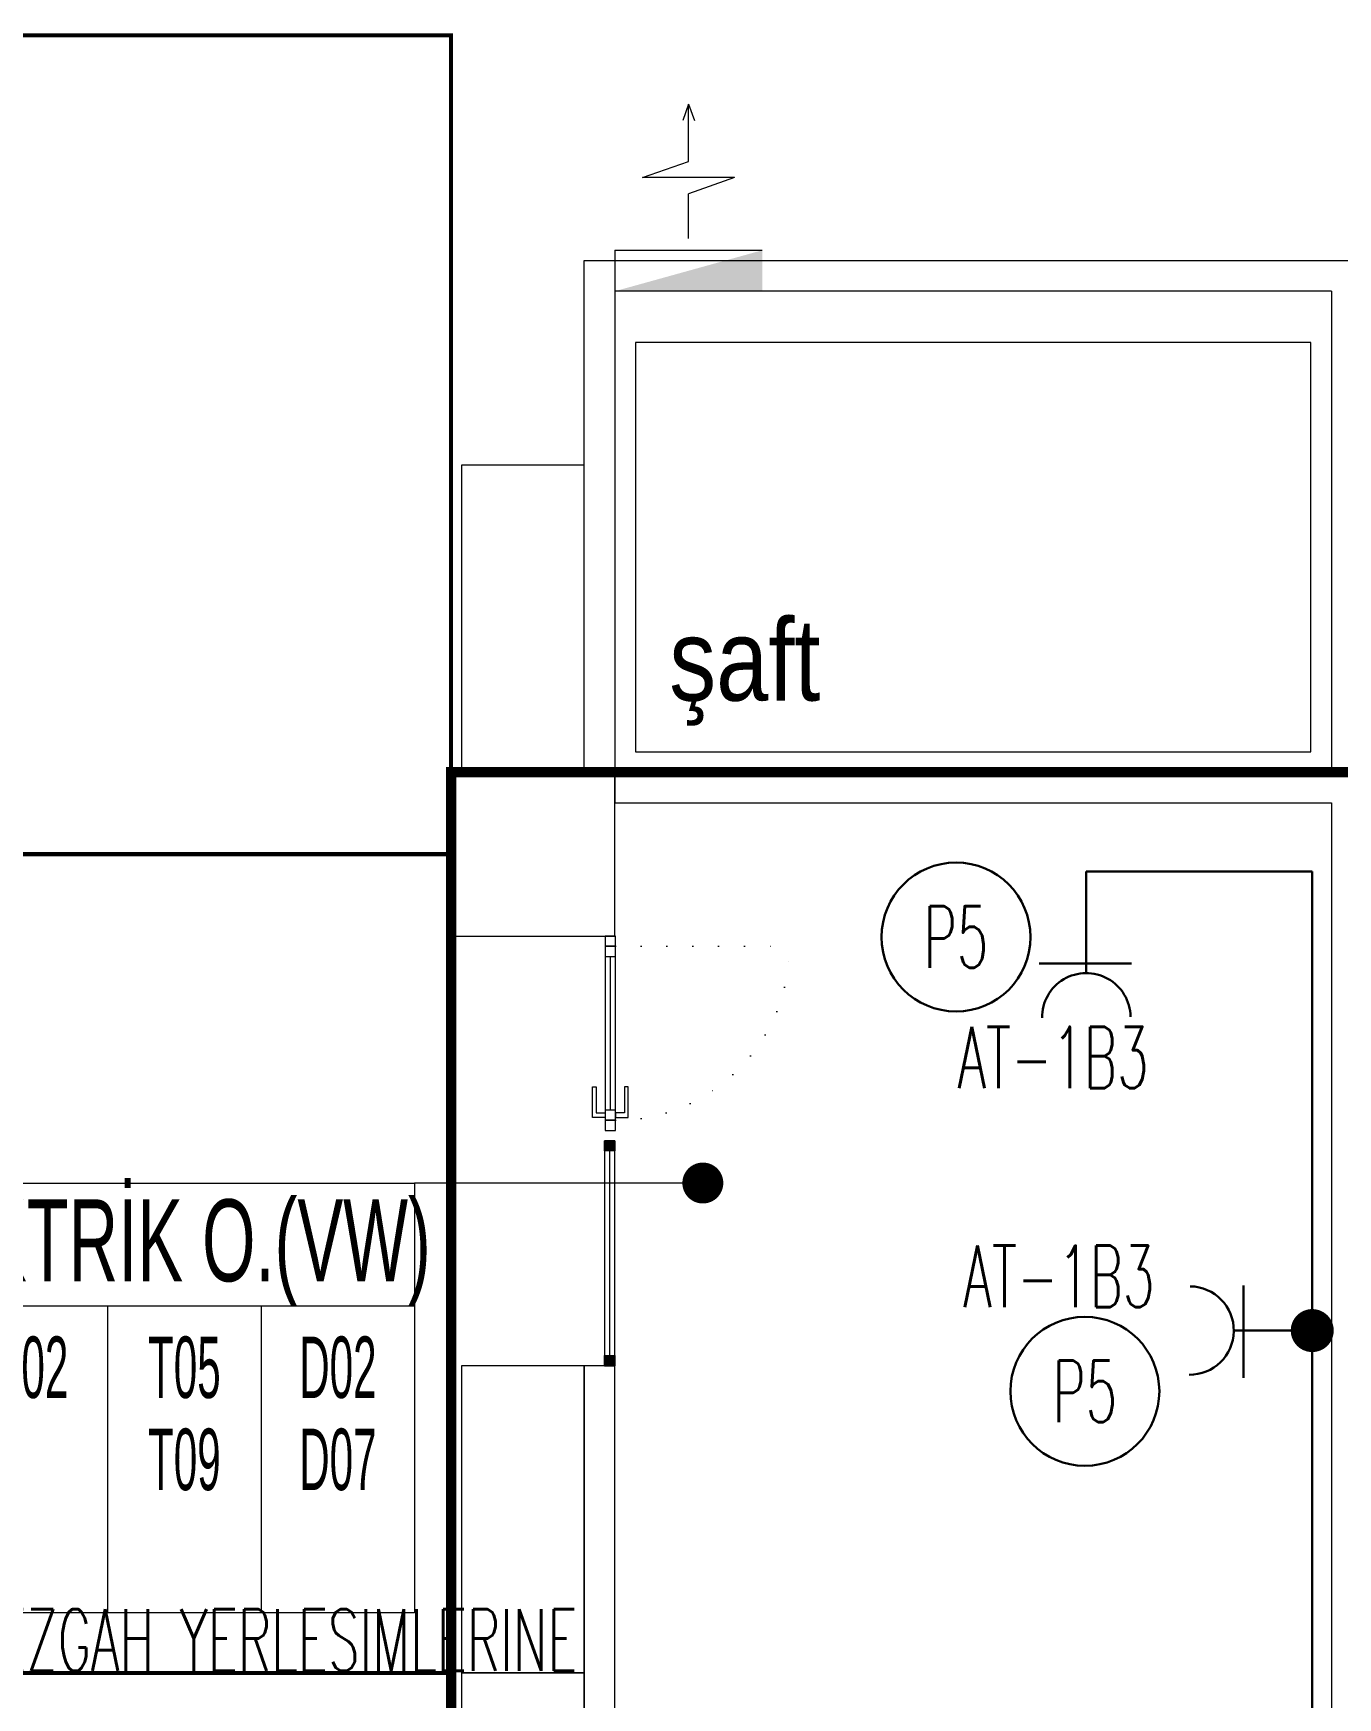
# Model space of a CAD drawing. Header units: metres. Extents: x -13194 to 152406, y -14653 to 29421.
# Drawn here: x 59456 to 60093, y 3628 to 4441 of the extents above; entities that cross this region are included whole.
import ezdxf
from ezdxf.enums import TextEntityAlignment as Align

# ---------------------------------------------------------------- set-up
doc = ezdxf.new("R2010")
doc.units = ezdxf.units.M
doc.header["$LTSCALE"] = 100
doc.header["$MEASUREMENT"] = 0
doc.linetypes.add('DOT2', pattern=[0.125, 0, -0.125])
doc.linetypes.add('HIDDEN', pattern=[0.375, 0.25, -0.125])
doc.layers.get('0').update_dxf_attribs({"color": 9, "lineweight": 9})
for name, color, linetype, lineweight in [('00', 9, 'Continuous', 9), ('01', 9, 'Continuous', 9), ('05', 9, 'Continuous', 9), ('06B', 9, 'Continuous', 9), ('06D', 9, 'Continuous', 9), ('10', 9, 'Continuous', 9), ('15', 9, 'Continuous', 9), ('20', 9, 'DOT2', 9), ('21', 9, 'Continuous', 9), ('21_mahal200', 9, 'Continuous', 9), ('32-ekipman', 9, 'Continuous', 9), ('E-KABLO', 7, 'Continuous', 30), ('E-LINYE', 7, 'Continuous', 30), ('E-PRİZ', 7, 'Continuous', 30)]:
    doc.layers.add(name, color=color, linetype=linetype, lineweight=lineweight)
doc.styles.add('Arial', font='arial.ttf', dxfattribs={"height": 2.5})
doc.styles.add('E-YAZI', font='txttw.shx')
doc.styles.add('MuuM_TEXT-STANDART', font='ARIALN.TTF')
doc.dimstyles.new('MuuM_DIM200', dxfattribs={"dimscale": 20, "dimtxt": 2, "dimasz": 1, "dimexe": 1, "dimexo": 1, "dimgap": 1, "dimtad": 1, "dimdec": 1, "dimrnd": 0.5, "dimdsep": 46, "dimtxsty": 'MuuM_TEXT-STANDART', "dimblk": 'ARCHTICK', "dimcen": 0, "dimdle": 0.15, "dimclrd": 256, "dimclre": 256, "dimclrt": 256, "dimadec": 0, "dimazin": 0, "dimtfac": 5, "dimtdec": 1, "dimtix": 1, "dimtmove": 2, "dimatfit": 3, "dimldrblk": 'DOT', "dimfxl": 3, "dimfxlon": 1, "dimtolj": 1, "dimlwd": -1, "dimlwe": -1, "dimarcsym": 0})

# ---------------------------------------------------------------- blocks, each defined once
blk = doc.blocks.new('100_PRİZ')
at = {"layer": 'E-PRİZ', "color": 4}
for p, q in [((0, 2.4), (0, 0)), ((-1.223, 2.136), (1.279, 2.136))]:
    blk.add_line(p, q, dxfattribs=at)
blk.add_arc((0, 3.6), 1.2, 180.7551, 0.7551, dxfattribs=at)
blk = doc.blocks.new('p-kolon_80x80')
blk.add_lwpolyline([(-40, -40), (40, -40), (40, 40), (-40, 40)], close=True)
blk = doc.blocks.new('1.bod.mimari.elk')
at = {"layer": '01'}
blk.add_blockref('p-kolon_80x80', (3700, -4590), dxfattribs=at)
blk = doc.blocks.new('p-işyeri')
at = {"color": 0, "const_width": 2}
blk.add_lwpolyline([(200, 0), (200, 700), (-200, 700), (-200, 0)], close=True, dxfattribs=at)
blk = doc.blocks.new('prf-10x10')
blk.add_lwpolyline([(-5, -5), (5, -5), (5, 5), (-5, 5)], close=True)
at = {"color": 255}
blk.add_solid([(-5, -5), (5, -5), (-5, 5), (5, 5)], dxfattribs=at)
at = {"layer": '10'}
blk.add_point((0, 0), dxfattribs=at)
blk = doc.blocks.new('*U407')
at = {"layer": '06D'}
blk.add_lwpolyline([(-2.5, 110), (2.5, 110), (2.5, 0), (-2.5, 0)], close=True, dxfattribs=at)
at = {"layer": '15'}
blk.add_lwpolyline([(0, 105), (0, 5)], dxfattribs=at)
at = {"layer": '10', "xscale": 0.5, "yscale": 0.5, "rotation": 90}
for p in [(0, 107.5), (0, 2.5)]:
    blk.add_blockref('prf-10x10', p, dxfattribs=at)
blk = doc.blocks.new('p-al-01')
at = {"layer": '06B'}
for points in [[(27.05, 4.35), (27.05, 10.6), (42.05, 10.6), (42.05, 8.72), (29.3, 8.72), (29.3, 8.72), (29.3, 4.35), (27.05, 4.35)], [(27.05, -0.65), (27.05, -6.9), (42.05, -6.9), (42.05, -5.03), (29.3, -5.03), (29.3, -5.03), (29.3, -0.65), (27.05, -0.65)]]:
    blk.add_lwpolyline(points, dxfattribs=at)
at = {"layer": '06D'}
for p, q in [((115.67, 4.35), (28.8, 4.35)), ((28.8, -0.65), (115.67, -0.65))]:
    blk.add_line(p, q, dxfattribs=at)
at = {"layer": '10'}
for points in [[(25.67, -0.65), (25.67, 4.35), (20.67, 4.35), (20.67, -0.65)], [(30.67, -0.65), (30.67, 4.35), (25.67, 4.35), (25.67, -0.65)], [(110.67, -0.65), (110.67, 4.35), (105.67, 4.35), (105.67, -0.65)], [(115.67, -0.65), (115.67, 4.35), (110.67, 4.35), (110.67, -0.65)]]:
    blk.add_lwpolyline(points, close=True, dxfattribs=at)
at = {"layer": '15'}
blk.add_lwpolyline([(105.67, 1.85), (30.67, 1.85)], dxfattribs=at)
at = {"layer": '20'}
blk.add_lwpolyline([(110.67, -0.65), (110.67, -85.65)], dxfattribs=at)
blk.add_arc((110.67, -0.65), 85, 180, 270, dxfattribs=at)
blk = doc.blocks.new('YD-72-20')
at = {"linetype": 'Continuous'}
for p, q in [((0, 0.7139), (-0.0282, 0.6343)), ((0, 0.7139), (0.0282, 0.6343)), ((0, 0.4335), (0, 0.7139)), ((0.225, 0.3547), (0, 0.4335)), ((-0.225, 0.3547), (0.225, 0.3547)), ((-0.225, 0.3547), (0, 0.276)), ((0, 0.058), (0, 0.276)), ((0.36, 0), (-0.36, 0)), ((0.36, 0), (0.36, -0.2))]:
    blk.add_line(p, q, dxfattribs=at)
blk.add_solid([(0.36, -0.2), (-0.36, 0), (-0.36, -0.2)])
blk = doc.blocks.new('b1 yan.dol')
at = {"xscale": -100, "yscale": 100, "zscale": 100}
blk.add_blockref('YD-72-20', (59776, -15176.42), dxfattribs=at)
blk = doc.blocks.new('p-birim')
blk.add_lwpolyline([(0, 0), (1, 0), (1, 1), (0, 1)], close=True)
blk = doc.blocks.new('0_roomno2')
blk.add_lwpolyline([(19.375, -10.5), (0, -10.5), (0, 0), (19.375, 0)], close=True)
for points in [[(0, -3), (19.375, -3)], [(8.125, -3), (8.125, -10.5)], [(11.875, -3), (11.875, -10.5)], [(15.625, -3), (15.625, -10.5)], [(0, -6.75), (8.125, -6.75)]]:
    blk.add_lwpolyline(points)
at = {"style": 'MuuM_TEXT-STANDART', "width": 0.6}
blk.add_text('H:', height=1.5, dxfattribs=at).set_placement((0.35, -8.608), align=Align.MIDDLE_LEFT)
at = {"style": 'Arial'}
blk.add_attdef('ODANO', (0, 1.17), '', height=2, dxfattribs=at)
blk.add_attdef('MEKANADI', text='', height=2, dxfattribs=at).set_placement((0.35, -3), align=Align.BOTTOM_LEFT)
at = {"style": 'MuuM_TEXT-STANDART', "width": 0.6}
for tag, p in [('YER01', (10, -4.5)), ('TAVAN01', (13.75, -4.5)), ('DUVAR01', (17.5, -4.5)), ('YER02', (10, -6.75)), ('TAVAN02', (13.75, -6.75)), ('DUVAR02', (17.5, -6.75)), ('YER03', (10, -9)), ('TAVAN03', (13.75, -9)), ('DUVAR03', (17.5, -9))]:
    blk.add_attdef(tag, text='', height=1.5, dxfattribs=at).set_placement(p, align=Align.MIDDLE_CENTER)
for tag, p in [('M2', (0.35, -4.875)), ('TEMIZTAVANYUKSEKLIGI', (1.8, -8.608))]:
    blk.add_attdef(tag, text='', height=1.5, dxfattribs=at).set_placement(p, align=Align.MIDDLE_LEFT)
blk = doc.blocks.new('_ArchTick')
at = {"color": 0, "linetype": 'ByBlock', "const_width": 0.15}
blk.add_lwpolyline([(-0.5, -0.5), (0.5, 0.5)], dxfattribs=at)
blk = doc.blocks.new('_Dot')
at = {"color": 0, "linetype": 'ByBlock', "lineweight": -2}
blk.add_line((-0.5, 0), (-1, 0), dxfattribs=at)
at = {"color": 0, "linetype": 'ByBlock', "const_width": 0.5}
blk.add_lwpolyline([(-0.25, 0, 1), (0.25, 0, 1)], format="xyb", close=True, dxfattribs=at)
blk = doc.blocks.new('1.bod.mimari1.elk')
at = {"layer": '00'}
for points in [[(3725, -4550), (3725, -4300), (4440, -4300)], [(4090, -4315), (4090, -4550), (3740, -4550), (3740, -4565), (4090, -4565), (4090, -4970), (4090, -4970), (4090, -4970), (4090, -4985), (4090, -4985), (4090, -4985), (4090, -5350)], [(4090, -4315), (3740, -4315), (3740, -4550)]]:
    blk.add_lwpolyline(points, dxfattribs=at)
blk.add_lwpolyline([(3725, -5140), (3740, -5140), (3740, -4840), (3725, -4840)], close=True, dxfattribs=at)
at = {"layer": '06D'}
blk.add_lwpolyline([(3750, -4540), (4080, -4540), (4080, -4340), (3750, -4340)], close=True, dxfattribs=at)
at = {"layer": '20', "ltscale": 2, "const_width": 5}
blk.add_lwpolyline([(4440, -7830), (3660, -7830), (3660, -4550), (4440, -4550)], close=True, dxfattribs=at)
at = {"rotation": 90.00000000000001}
blk.add_blockref('p-al-01', (3739.6, -4745.67), dxfattribs=at)
at = {"xscale": -1, "rotation": 180}
blk.add_blockref('*U407', (3737.5, -4730), dxfattribs=at)
at = {"layer": '05', "xscale": 60.00000000000003, "yscale": 150}
for p in [(3665, -4550), (3665, -4990), (3665, -5140)]:
    blk.add_blockref('p-birim', p, dxfattribs=at)
at = {"layer": '06D', "color": 89, "linetype": 'HIDDEN', "true_color": 0x2e4d23, "rotation": 90}
for p in [(3660, -4390), (3660, -4790), (3660, -5190)]:
    blk.add_blockref('p-işyeri', p, dxfattribs=at)
at = {"layer": '21_mahal200'}
ref = blk.add_blockref('0_roomno2', (3254.7, -4750.67), dxfattribs=dict(at, xscale=20, yscale=20, zscale=20))
ref.add_attrib('ODANO', 'B1-49', (3254.7, -4742.03), dxfattribs={"layer": '0', "height": 40, "style": 'Arial'})
ref.add_attrib('MEKANADI', 'ŞARJ+ELEKTRİK O.(VW)', dxfattribs={"layer": '0', "height": 40, "style": 'Arial', "width": 0.6}).set_placement((3261.7, -4810.67), align=Align.BOTTOM_LEFT)
ref.add_attrib('M2', '##### m2', dxfattribs={"layer": '0', "height": 30, "style": 'MuuM_TEXT-STANDART', "width": 0.6}).set_placement((3261.7, -4848.17), align=Align.MIDDLE_LEFT)
ref.add_attrib('TEMIZTAVANYUKSEKLIGI', '2.40 M', dxfattribs={"layer": '0', "height": 30, "style": 'MuuM_TEXT-STANDART', "width": 0.6}).set_placement((3290.7, -4922.83), align=Align.MIDDLE_LEFT)
ref.add_attrib('YER01', 'Y02', dxfattribs={"layer": '0', "height": 30, "style": 'MuuM_TEXT-STANDART', "width": 0.6}).set_placement((3454.7, -4840.67), align=Align.MIDDLE_CENTER)
ref.add_attrib('TAVAN01', 'T05', dxfattribs={"layer": '0', "height": 30, "style": 'MuuM_TEXT-STANDART', "width": 0.6}).set_placement((3529.7, -4840.67), align=Align.MIDDLE_CENTER)
ref.add_attrib('DUVAR01', 'D02', dxfattribs={"layer": '0', "height": 30, "style": 'MuuM_TEXT-STANDART', "width": 0.6}).set_placement((3604.7, -4840.67), align=Align.MIDDLE_CENTER)
ref.add_attrib('TAVAN02', 'T09', dxfattribs={"layer": '0', "height": 30, "style": 'MuuM_TEXT-STANDART', "width": 0.6}).set_placement((3529.7, -4885.67), align=Align.MIDDLE_CENTER)
ref.add_attrib('DUVAR02', 'D07', dxfattribs={"layer": '0', "height": 30, "style": 'MuuM_TEXT-STANDART', "width": 0.6}).set_placement((3604.7, -4885.67), align=Align.MIDDLE_CENTER)
at = {"layer": '32-ekipman'}
blk.add_blockref('b1 yan.dol', (-56000, 10881.42), dxfattribs=at)
at = {"layer": '21', "style": 'MuuM_TEXT-STANDART'}
blk.add_text('şaft ', height=40, dxfattribs=at).set_placement((3766.55, -4515))
at = {"layer": '21_mahal200'}
blk.add_leader([(3782.97, -4750.67), (3642.2, -4750.67)], dimstyle='MuuM_DIM200', override={"dimasz": 1, "dimfxl": 10}, dxfattribs=at)

msp = doc.modelspace()

# ---------------------------------------------------------------- linework, layer by layer
at = {"layer": 'E-KABLO', "color": 6}
for p, q in [((60080.64, 4031.5), (59970.27, 4031.5)), ((59970.27, 4031.5), (59970.27, 4025.09)), ((60080.64, 3318.2), (60080.64, 4031.5))]:
    msp.add_line(p, q, dxfattribs=at)
at = {"layer": 'E-KABLO', "color": 4, "const_width": 10.5}
msp.add_lwpolyline([(60075.39, 3807.25, 1), (60085.89, 3807.25, 1)], format="xyb", close=True, dxfattribs=at)
at = {"layer": 'E-LINYE', "color": 7, "linetype": 'Continuous'}
for centre in [(59906.63, 3999.51), (59969.57, 3777.57)]:
    msp.add_circle(centre, 36.38, dxfattribs=at)

# ---------------------------------------------------------------- block references
at = {"layer": '06D'}
for name in ['1.bod.mimari.elk', '1.bod.mimari1.elk']:
    msp.add_blockref(name, (56000, 8630), dxfattribs=at)
at = {"layer": 'E-PRİZ', "yscale": 18, "zscale": 18}
for p, xscale, rotation in [((59970.27, 4025.09), 18, 180), ((60085.52, 3807.25), -18, 90)]:
    msp.add_blockref('100_PRİZ', p, dxfattribs=dict(at, xscale=xscale, rotation=rotation))

# ---------------------------------------------------------------- texts
at = {"layer": 'E-LINYE', "color": 3, "linetype": 'Continuous', "style": 'E-YAZI', "width": 0.6}
for s, p in [('P5', (59906.63, 3999.51)), ('AT-1B3', (59954.05, 3940.64)), ('AT-1B3', (59956.9, 3833.73)), ('P5', (59969.57, 3777.57))]:
    msp.add_text(s, height=30, dxfattribs=at).set_placement(p, align=Align.MIDDLE_CENTER)
at = {"layer": 'E-LINYE', "color": 30, "linetype": 'Continuous', "style": 'E-YAZI', "width": 0.6}
msp.add_text('ISYERLERI TEZGAH YERLESIMLERINE', height=30, dxfattribs=at).set_placement((59509.2, 3656.07), align=Align.MIDDLE_CENTER)

doc.saveas('drawing.dxf')
